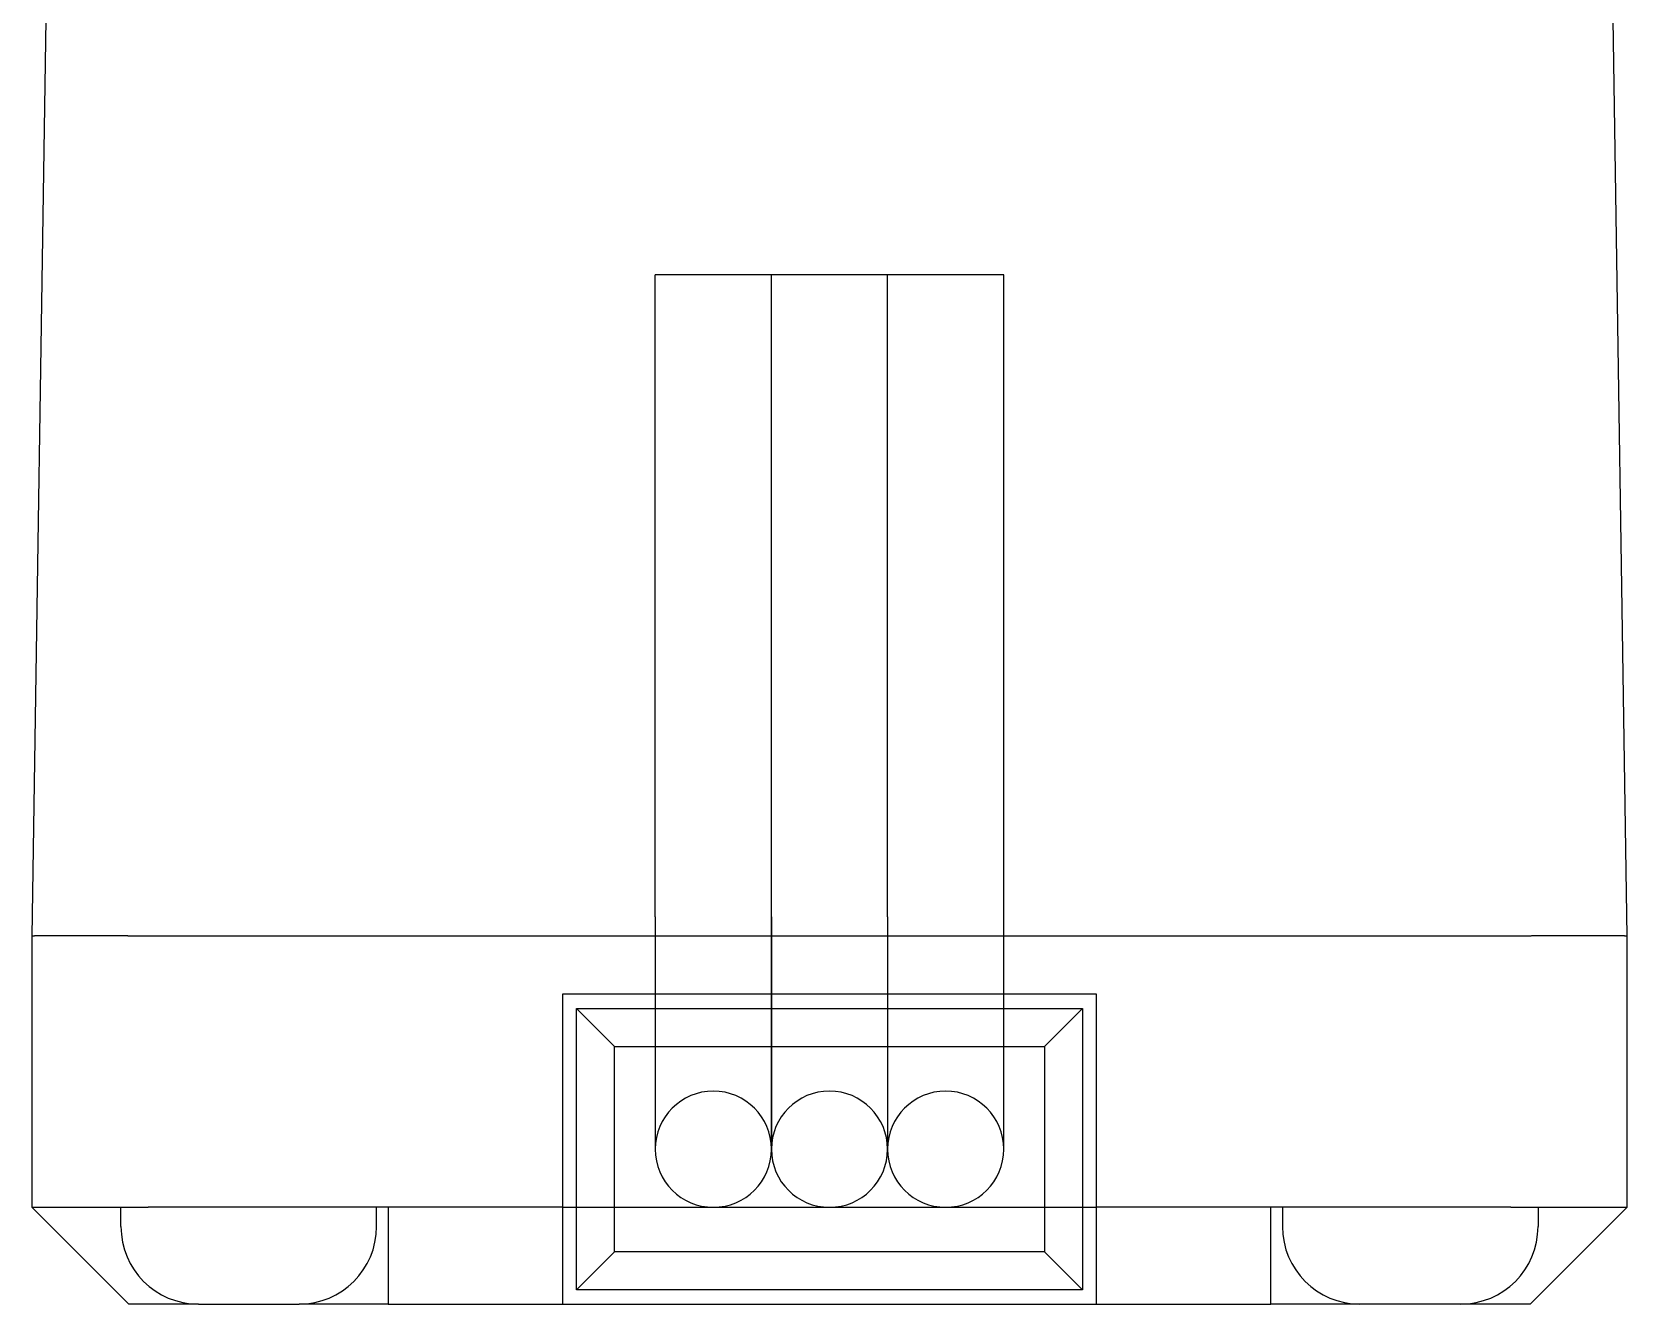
# Model space of a CAD drawing. Extents: x 3.27 to 9.48, y 3.29 to 7.63.
# Drawn here: x 6.828 to 7.639, y 3.293 to 3.94 of the extents above; entities that cross this region are included whole.
import ezdxf

# ---------------------------------------------------------------- set-up
doc = ezdxf.new("R2010")
doc.units = 0
doc.layers.add('HIDDEN_EDGES_ANSI_', color=7, linetype='CONTINUOUS')
doc.layers.add('VISIBLE_EDGES_ANSI_', color=7, linetype='CONTINUOUS')

msp = doc.modelspace()

# ---------------------------------------------------------------- linework, layer by layer
at = {"layer": 'HIDDEN_EDGES_ANSI_'}
for p, q in [((7.32227, 3.48024), (7.1451, 3.48024)), ((7.32227, 3.45071), (7.1451, 3.45071)), ((7.1451, 3.44346), (7.32227, 3.44346)), ((7.1451, 3.42413), (7.32227, 3.42413)), ((7.09786, 3.34245), (7.36951, 3.34245))]:
    msp.add_line(p, q, dxfattribs=at)
for centre in [(7.17463, 3.37197), (7.23368, 3.37197), (7.29274, 3.37197)]:
    msp.add_arc(centre, 0.02953, 0, 180, dxfattribs=at)
at = {"layer": 'VISIBLE_EDGES_ANSI_'}
for p, q in [((6.83998, 4.2578), (6.82817, 3.48024)), ((7.63919, 3.48024), (7.62738, 4.2578)), ((7.20416, 3.81637), (7.1451, 3.81637)), ((7.1451, 3.49008), (7.1451, 3.81637)), ((7.20416, 3.49008), (7.20416, 3.81637)), ((7.26321, 3.81637), (7.20416, 3.81637)), ((7.20416, 3.49008), (7.20416, 3.81637)), ((7.26321, 3.49008), (7.26321, 3.81637)), ((7.32227, 3.81637), (7.26321, 3.81637)), ((7.26321, 3.49008), (7.26321, 3.81637)), ((7.32227, 3.49008), (7.32227, 3.81637)), ((7.1451, 3.49008), (7.1451, 3.37197)), ((7.20416, 3.49008), (7.20416, 3.37197)), ((7.20416, 3.37197), (7.20416, 3.49008)), ((7.26321, 3.49008), (7.26321, 3.37197)), ((7.26321, 3.49008), (7.26321, 3.37197)), ((7.32227, 3.37197), (7.32227, 3.49008)), ((6.82817, 3.48024), (6.82817, 3.34245)), ((6.88723, 3.48024), (6.88722, 3.48024)), ((7.1451, 3.48024), (6.88723, 3.48024)), ((7.58014, 3.48024), (7.32227, 3.48024)), ((7.58015, 3.48024), (7.58014, 3.48024)), ((7.63919, 3.34245), (7.63919, 3.48024)), ((7.09786, 3.45071), (7.09786, 3.29323)), ((7.1451, 3.45071), (7.09786, 3.45071)), ((7.36951, 3.45071), (7.32227, 3.45071)), ((7.36951, 3.29323), (7.36951, 3.45071)), ((7.10511, 3.44346), (7.1451, 3.44346)), ((7.10511, 3.44346), (7.12444, 3.42413)), ((7.10511, 3.30049), (7.10511, 3.44346)), ((7.32227, 3.44346), (7.36226, 3.44346)), ((7.36226, 3.44346), (7.34292, 3.42413)), ((7.36226, 3.44346), (7.36226, 3.30049)), ((7.12444, 3.42413), (7.1451, 3.42413)), ((7.12444, 3.31982), (7.12444, 3.42413)), ((7.32227, 3.42413), (7.34292, 3.42413)), ((7.34292, 3.42413), (7.34292, 3.31982)), ((6.87738, 3.29323), (6.82817, 3.34245)), ((6.82817, 3.34245), (6.88723, 3.34245)), ((6.87345, 3.3326), (6.87345, 3.34245)), ((7.00927, 3.34245), (6.88723, 3.34245)), ((7.00337, 3.3326), (7.00337, 3.34245)), ((7.09786, 3.34245), (7.00927, 3.34245)), ((7.00927, 3.34245), (7.00927, 3.29323)), ((7.45809, 3.34245), (7.36951, 3.34245)), ((7.45809, 3.29323), (7.45809, 3.34245)), ((7.58014, 3.34245), (7.45809, 3.34245)), ((7.464, 3.34245), (7.464, 3.3326)), ((7.58014, 3.34245), (7.63919, 3.34245)), ((7.63919, 3.34245), (7.58998, 3.29323)), ((7.59392, 3.34245), (7.59392, 3.3326)), ((7.10511, 3.30049), (7.12444, 3.31982)), ((7.34292, 3.31982), (7.12444, 3.31982)), ((7.36226, 3.30049), (7.34292, 3.31982)), ((6.91282, 3.29323), (6.87738, 3.29323)), ((6.91282, 3.29323), (6.964, 3.29323)), ((7.00927, 3.29323), (6.964, 3.29323)), ((7.00927, 3.29323), (7.09786, 3.29323)), ((7.09786, 3.29323), (7.36951, 3.29323)), ((7.36226, 3.30049), (7.10511, 3.30049)), ((7.36951, 3.29323), (7.45809, 3.29323)), ((7.50337, 3.29323), (7.45809, 3.29323)), ((7.55455, 3.29323), (7.50337, 3.29323)), ((7.58998, 3.29323), (7.55455, 3.29323))]:
    msp.add_line(p, q, dxfattribs=at)
for points in [[(6.88722, 3.48024, 0), (6.88697, 3.48024, 0), (6.88673, 3.48025, 0), (6.88649, 3.48025, 0), (6.88625, 3.48025, 0), (6.886, 3.48025, 0), (6.88576, 3.48026, 0), (6.88552, 3.48026, 0), (6.88528, 3.48026, 0), (6.88503, 3.48026, 0), (6.88479, 3.48026, 0), (6.88455, 3.48027, 0), (6.88431, 3.48027, 0), (6.88407, 3.48027, 0), (6.88382, 3.48027, 0), (6.88358, 3.48027, 0), (6.88334, 3.48028, 0), (6.8831, 3.48028, 0), (6.88286, 3.48028, 0), (6.88262, 3.48028, 0), (6.88237, 3.48028, 0), (6.88213, 3.48029, 0), (6.88189, 3.48029, 0), (6.88165, 3.48029, 0), (6.88141, 3.48029, 0), (6.88117, 3.48029, 0), (6.88093, 3.4803, 0), (6.88069, 3.4803, 0), (6.88045, 3.4803, 0), (6.88021, 3.4803, 0), (6.87997, 3.4803, 0), (6.87973, 3.4803, 0), (6.87949, 3.48031, 0), (6.87925, 3.48031, 0), (6.87901, 3.48031, 0), (6.87877, 3.48031, 0), (6.87853, 3.48031, 0), (6.87829, 3.48032, 0), (6.87805, 3.48032, 0), (6.87781, 3.48032, 0), (6.87758, 3.48032, 0), (6.87734, 3.48032, 0), (6.8771, 3.48032, 0), (6.87686, 3.48033, 0), (6.87662, 3.48033, 0), (6.87639, 3.48033, 0), (6.87615, 3.48033, 0), (6.87591, 3.48033, 0), (6.87567, 3.48033, 0), (6.87544, 3.48034, 0), (6.8752, 3.48034, 0), (6.87496, 3.48034, 0), (6.87473, 3.48034, 0), (6.87449, 3.48034, 0), (6.87426, 3.48034, 0), (6.87402, 3.48035, 0), (6.87379, 3.48035, 0), (6.87355, 3.48035, 0), (6.87332, 3.48035, 0), (6.87308, 3.48035, 0), (6.87285, 3.48035, 0), (6.87261, 3.48035, 0), (6.87238, 3.48036, 0), (6.87214, 3.48036, 0), (6.87191, 3.48036, 0), (6.87168, 3.48036, 0), (6.87144, 3.48036, 0), (6.87121, 3.48036, 0), (6.87098, 3.48036, 0), (6.87075, 3.48037, 0), (6.87051, 3.48037, 0), (6.87028, 3.48037, 0), (6.87005, 3.48037, 0), (6.86982, 3.48037, 0), (6.86959, 3.48037, 0), (6.86936, 3.48037, 0), (6.86913, 3.48038, 0), (6.8689, 3.48038, 0), (6.86867, 3.48038, 0), (6.86844, 3.48038, 0), (6.86821, 3.48038, 0), (6.86798, 3.48038, 0), (6.86775, 3.48038, 0), (6.86752, 3.48038, 0), (6.86729, 3.48039, 0), (6.86706, 3.48039, 0), (6.86684, 3.48039, 0), (6.86661, 3.48039, 0), (6.86638, 3.48039, 0), (6.86616, 3.48039, 0), (6.86593, 3.48039, 0), (6.8657, 3.48039, 0), (6.86548, 3.48039, 0), (6.86525, 3.4804, 0), (6.86503, 3.4804, 0), (6.8648, 3.4804, 0), (6.86458, 3.4804, 0), (6.86435, 3.4804, 0), (6.86413, 3.4804, 0), (6.86391, 3.4804, 0), (6.86368, 3.4804, 0), (6.86346, 3.4804, 0), (6.86324, 3.48041, 0), (6.86302, 3.48041, 0), (6.8628, 3.48041, 0), (6.86258, 3.48041, 0), (6.86236, 3.48041, 0), (6.86214, 3.48041, 0), (6.86192, 3.48041, 0), (6.8617, 3.48041, 0), (6.86148, 3.48041, 0), (6.86126, 3.48041, 0), (6.86105, 3.48041, 0), (6.86083, 3.48042, 0), (6.86061, 3.48042, 0), (6.8604, 3.48042, 0), (6.86018, 3.48042, 0), (6.85997, 3.48042, 0), (6.85975, 3.48042, 0), (6.85954, 3.48042, 0), (6.85933, 3.48042, 0), (6.85911, 3.48042, 0), (6.8589, 3.48042, 0), (6.85869, 3.48042, 0), (6.85848, 3.48042, 0), (6.85827, 3.48042, 0), (6.85806, 3.48043, 0), (6.85785, 3.48043, 0), (6.85764, 3.48043, 0), (6.85743, 3.48043, 0), (6.85722, 3.48043, 0), (6.85701, 3.48043, 0), (6.8568, 3.48043, 0), (6.8566, 3.48043, 0), (6.85639, 3.48043, 0), (6.85618, 3.48043, 0), (6.85598, 3.48043, 0), (6.85577, 3.48043, 0), (6.85557, 3.48043, 0), (6.85537, 3.48043, 0), (6.85516, 3.48043, 0), (6.85496, 3.48043, 0), (6.85476, 3.48043, 0), (6.85456, 3.48044, 0), (6.85436, 3.48044, 0), (6.85416, 3.48044, 0), (6.85396, 3.48044, 0), (6.85376, 3.48044, 0), (6.85356, 3.48044, 0), (6.85336, 3.48044, 0), (6.85316, 3.48044, 0), (6.85296, 3.48044, 0), (6.85277, 3.48044, 0), (6.85257, 3.48044, 0), (6.85238, 3.48044, 0), (6.85218, 3.48044, 0), (6.85199, 3.48044, 0), (6.85179, 3.48044, 0), (6.8516, 3.48044, 0), (6.85141, 3.48044, 0), (6.85122, 3.48044, 0), (6.85102, 3.48044, 0), (6.85083, 3.48044, 0), (6.85064, 3.48044, 0), (6.85045, 3.48044, 0), (6.85027, 3.48044, 0), (6.85008, 3.48044, 0), (6.84989, 3.48044, 0), (6.8497, 3.48044, 0), (6.84952, 3.48044, 0), (6.84933, 3.48044, 0), (6.84914, 3.48044, 0), (6.84896, 3.48044, 0), (6.84878, 3.48044, 0), (6.84859, 3.48044, 0), (6.84841, 3.48044, 0), (6.84823, 3.48044, 0), (6.84805, 3.48044, 0), (6.84786, 3.48044, 0), (6.84768, 3.48044, 0), (6.8475, 3.48044, 0), (6.84733, 3.48045, 0), (6.84715, 3.48045, 0), (6.84697, 3.48045, 0), (6.84679, 3.48045, 0), (6.84662, 3.48045, 0), (6.84644, 3.48045, 0), (6.84627, 3.48044, 0), (6.84609, 3.48044, 0), (6.84592, 3.48044, 0), (6.84574, 3.48044, 0), (6.84557, 3.48044, 0), (6.8454, 3.48044, 0), (6.84523, 3.48044, 0), (6.84506, 3.48044, 0), (6.84489, 3.48044, 0), (6.84472, 3.48044, 0), (6.84455, 3.48044, 0), (6.84438, 3.48044, 0), (6.84422, 3.48044, 0), (6.84405, 3.48044, 0), (6.84389, 3.48044, 0), (6.84372, 3.48044, 0), (6.84356, 3.48044, 0), (6.8434, 3.48044, 0), (6.84324, 3.48044, 0), (6.84307, 3.48044, 0), (6.84291, 3.48044, 0), (6.84275, 3.48044, 0), (6.8426, 3.48044, 0), (6.84244, 3.48044, 0), (6.84228, 3.48044, 0), (6.84212, 3.48044, 0), (6.84197, 3.48044, 0), (6.84181, 3.48044, 0), (6.84166, 3.48044, 0), (6.8415, 3.48044, 0), (6.84135, 3.48044, 0), (6.8412, 3.48044, 0), (6.84105, 3.48044, 0), (6.8409, 3.48044, 0), (6.84075, 3.48044, 0), (6.8406, 3.48044, 0), (6.84045, 3.48044, 0), (6.84031, 3.48044, 0), (6.84016, 3.48043, 0), (6.84001, 3.48043, 0), (6.83987, 3.48043, 0), (6.83972, 3.48043, 0), (6.83958, 3.48043, 0), (6.83944, 3.48043, 0), (6.8393, 3.48043, 0), (6.83916, 3.48043, 0), (6.83902, 3.48043, 0), (6.83888, 3.48043, 0), (6.83874, 3.48043, 0), (6.8386, 3.48043, 0), (6.83846, 3.48043, 0), (6.83833, 3.48043, 0), (6.83819, 3.48043, 0), (6.83806, 3.48043, 0), (6.83793, 3.48043, 0), (6.83779, 3.48043, 0), (6.83766, 3.48042, 0), (6.83753, 3.48042, 0), (6.8374, 3.48042, 0), (6.83727, 3.48042, 0), (6.83714, 3.48042, 0), (6.83701, 3.48042, 0), (6.83689, 3.48042, 0), (6.83676, 3.48042, 0), (6.83664, 3.48042, 0), (6.83651, 3.48042, 0), (6.83639, 3.48042, 0), (6.83627, 3.48042, 0), (6.83614, 3.48042, 0), (6.83602, 3.48041, 0), (6.8359, 3.48041, 0), (6.83578, 3.48041, 0), (6.83567, 3.48041, 0), (6.83555, 3.48041, 0), (6.83543, 3.48041, 0), (6.83532, 3.48041, 0), (6.8352, 3.48041, 0), (6.83509, 3.48041, 0), (6.83497, 3.48041, 0), (6.83486, 3.48041, 0), (6.83475, 3.48041, 0), (6.83464, 3.4804, 0), (6.83453, 3.4804, 0), (6.83442, 3.4804, 0), (6.83431, 3.4804, 0), (6.83421, 3.4804, 0), (6.8341, 3.4804, 0), (6.83399, 3.4804, 0), (6.83389, 3.4804, 0), (6.83379, 3.4804, 0), (6.83368, 3.4804, 0), (6.83358, 3.48039, 0), (6.83348, 3.48039, 0), (6.83338, 3.48039, 0), (6.83328, 3.48039, 0), (6.83318, 3.48039, 0), (6.83309, 3.48039, 0), (6.83299, 3.48039, 0), (6.83289, 3.48039, 0), (6.8328, 3.48039, 0), (6.83271, 3.48038, 0), (6.83261, 3.48038, 0), (6.83252, 3.48038, 0), (6.83243, 3.48038, 0), (6.83234, 3.48038, 0), (6.83225, 3.48038, 0), (6.83216, 3.48038, 0), (6.83208, 3.48038, 0), (6.83199, 3.48038, 0), (6.8319, 3.48037, 0), (6.83182, 3.48037, 0), (6.83174, 3.48037, 0), (6.83165, 3.48037, 0), (6.83157, 3.48037, 0), (6.83149, 3.48037, 0), (6.83141, 3.48037, 0), (6.83133, 3.48037, 0), (6.83126, 3.48036, 0), (6.83118, 3.48036, 0), (6.8311, 3.48036, 0), (6.83103, 3.48036, 0), (6.83095, 3.48036, 0), (6.83088, 3.48036, 0), (6.83081, 3.48036, 0), (6.83074, 3.48035, 0), (6.83067, 3.48035, 0), (6.8306, 3.48035, 0), (6.83053, 3.48035, 0), (6.83046, 3.48035, 0), (6.8304, 3.48035, 0), (6.83033, 3.48035, 0), (6.83027, 3.48035, 0), (6.8302, 3.48034, 0), (6.83014, 3.48034, 0), (6.83008, 3.48034, 0), (6.83002, 3.48034, 0), (6.82996, 3.48034, 0), (6.8299, 3.48034, 0), (6.82984, 3.48034, 0), (6.82978, 3.48033, 0), (6.82973, 3.48033, 0), (6.82967, 3.48033, 0), (6.82962, 3.48033, 0), (6.82957, 3.48033, 0), (6.82951, 3.48033, 0), (6.82946, 3.48033, 0), (6.82941, 3.48032, 0), (6.82936, 3.48032, 0), (6.82932, 3.48032, 0), (6.82927, 3.48032, 0), (6.82922, 3.48032, 0), (6.82918, 3.48032, 0), (6.82913, 3.48031, 0), (6.82909, 3.48031, 0), (6.82905, 3.48031, 0), (6.82901, 3.48031, 0), (6.82897, 3.48031, 0), (6.82893, 3.48031, 0), (6.82889, 3.48031, 0), (6.82885, 3.4803, 0), (6.82882, 3.4803, 0), (6.82878, 3.4803, 0), (6.82875, 3.4803, 0), (6.82871, 3.4803, 0), (6.82868, 3.4803, 0), (6.82865, 3.48029, 0), (6.82862, 3.48029, 0), (6.82859, 3.48029, 0), (6.82856, 3.48029, 0), (6.82853, 3.48029, 0), (6.82851, 3.48029, 0), (6.82848, 3.48028, 0), (6.82846, 3.48028, 0), (6.82844, 3.48028, 0), (6.82841, 3.48028, 0), (6.82839, 3.48028, 0), (6.82837, 3.48028, 0), (6.82835, 3.48027, 0), (6.82833, 3.48027, 0), (6.82832, 3.48027, 0), (6.8283, 3.48027, 0), (6.82828, 3.48027, 0), (6.82827, 3.48027, 0), (6.82826, 3.48026, 0), (6.82824, 3.48026, 0), (6.82823, 3.48026, 0), (6.82822, 3.48026, 0), (6.82821, 3.48026, 0), (6.8282, 3.48026, 0), (6.8282, 3.48025, 0), (6.82819, 3.48025, 0), (6.82818, 3.48025, 0), (6.82818, 3.48025, 0), (6.82818, 3.48025, 0), (6.82817, 3.48025, 0), (6.82817, 3.48024, 0), (6.82817, 3.48024, 0)], [(7.63919, 3.48024, 0), (7.63919, 3.48024, 0), (7.63919, 3.48025, 0), (7.63919, 3.48025, 0), (7.63919, 3.48025, 0), (7.63918, 3.48025, 0), (7.63918, 3.48025, 0), (7.63917, 3.48025, 0), (7.63916, 3.48026, 0), (7.63915, 3.48026, 0), (7.63914, 3.48026, 0), (7.63913, 3.48026, 0), (7.63912, 3.48026, 0), (7.63911, 3.48026, 0), (7.6391, 3.48027, 0), (7.63908, 3.48027, 0), (7.63907, 3.48027, 0), (7.63905, 3.48027, 0), (7.63903, 3.48027, 0), (7.63901, 3.48027, 0), (7.639, 3.48028, 0), (7.63898, 3.48028, 0), (7.63895, 3.48028, 0), (7.63893, 3.48028, 0), (7.63891, 3.48028, 0), (7.63888, 3.48028, 0), (7.63886, 3.48029, 0), (7.63883, 3.48029, 0), (7.6388, 3.48029, 0), (7.63878, 3.48029, 0), (7.63875, 3.48029, 0), (7.63872, 3.48029, 0), (7.63869, 3.4803, 0), (7.63865, 3.4803, 0), (7.63862, 3.4803, 0), (7.63859, 3.4803, 0), (7.63855, 3.4803, 0), (7.63852, 3.4803, 0), (7.63848, 3.4803, 0), (7.63844, 3.48031, 0), (7.6384, 3.48031, 0), (7.63836, 3.48031, 0), (7.63832, 3.48031, 0), (7.63828, 3.48031, 0), (7.63824, 3.48031, 0), (7.63819, 3.48032, 0), (7.63815, 3.48032, 0), (7.6381, 3.48032, 0), (7.63805, 3.48032, 0), (7.63801, 3.48032, 0), (7.63796, 3.48032, 0), (7.63791, 3.48032, 0), (7.63786, 3.48033, 0), (7.63781, 3.48033, 0), (7.63775, 3.48033, 0), (7.6377, 3.48033, 0), (7.63765, 3.48033, 0), (7.63759, 3.48033, 0), (7.63753, 3.48034, 0), (7.63748, 3.48034, 0), (7.63742, 3.48034, 0), (7.63736, 3.48034, 0), (7.6373, 3.48034, 0), (7.63724, 3.48034, 0), (7.63717, 3.48034, 0), (7.63711, 3.48035, 0), (7.63705, 3.48035, 0), (7.63698, 3.48035, 0), (7.63692, 3.48035, 0), (7.63685, 3.48035, 0), (7.63678, 3.48035, 0), (7.63671, 3.48035, 0), (7.63664, 3.48035, 0), (7.63657, 3.48036, 0), (7.6365, 3.48036, 0), (7.63643, 3.48036, 0), (7.63635, 3.48036, 0), (7.63628, 3.48036, 0), (7.6362, 3.48036, 0), (7.63613, 3.48036, 0), (7.63605, 3.48037, 0), (7.63597, 3.48037, 0), (7.63589, 3.48037, 0), (7.63581, 3.48037, 0), (7.63573, 3.48037, 0), (7.63565, 3.48037, 0), (7.63556, 3.48037, 0), (7.63548, 3.48037, 0), (7.6354, 3.48037, 0), (7.63531, 3.48038, 0), (7.63522, 3.48038, 0), (7.63513, 3.48038, 0), (7.63505, 3.48038, 0), (7.63496, 3.48038, 0), (7.63486, 3.48038, 0), (7.63477, 3.48038, 0), (7.63468, 3.48038, 0), (7.63459, 3.48039, 0), (7.63449, 3.48039, 0), (7.6344, 3.48039, 0), (7.6343, 3.48039, 0), (7.6342, 3.48039, 0), (7.63411, 3.48039, 0), (7.63401, 3.48039, 0), (7.63391, 3.48039, 0), (7.63381, 3.48039, 0), (7.6337, 3.4804, 0), (7.6336, 3.4804, 0), (7.6335, 3.4804, 0), (7.63339, 3.4804, 0), (7.63329, 3.4804, 0), (7.63318, 3.4804, 0), (7.63308, 3.4804, 0), (7.63297, 3.4804, 0), (7.63286, 3.4804, 0), (7.63275, 3.4804, 0), (7.63264, 3.4804, 0), (7.63253, 3.48041, 0), (7.63242, 3.48041, 0), (7.6323, 3.48041, 0), (7.63219, 3.48041, 0), (7.63208, 3.48041, 0), (7.63196, 3.48041, 0), (7.63184, 3.48041, 0), (7.63173, 3.48041, 0), (7.63161, 3.48041, 0), (7.63149, 3.48041, 0), (7.63137, 3.48041, 0), (7.63125, 3.48042, 0), (7.63113, 3.48042, 0), (7.631, 3.48042, 0), (7.63088, 3.48042, 0), (7.63076, 3.48042, 0), (7.63063, 3.48042, 0), (7.63051, 3.48042, 0), (7.63038, 3.48042, 0), (7.63025, 3.48042, 0), (7.63012, 3.48042, 0), (7.63, 3.48042, 0), (7.62987, 3.48042, 0), (7.62973, 3.48042, 0), (7.6296, 3.48042, 0), (7.62947, 3.48043, 0), (7.62934, 3.48043, 0), (7.6292, 3.48043, 0), (7.62907, 3.48043, 0), (7.62893, 3.48043, 0), (7.6288, 3.48043, 0), (7.62866, 3.48043, 0), (7.62852, 3.48043, 0), (7.62838, 3.48043, 0), (7.62824, 3.48043, 0), (7.6281, 3.48043, 0), (7.62796, 3.48043, 0), (7.62782, 3.48043, 0), (7.62767, 3.48043, 0), (7.62753, 3.48043, 0), (7.62739, 3.48043, 0), (7.62724, 3.48043, 0), (7.62709, 3.48044, 0), (7.62695, 3.48044, 0), (7.6268, 3.48044, 0), (7.62665, 3.48044, 0), (7.6265, 3.48044, 0), (7.62635, 3.48044, 0), (7.6262, 3.48044, 0), (7.62605, 3.48044, 0), (7.6259, 3.48044, 0), (7.62574, 3.48044, 0), (7.62559, 3.48044, 0), (7.62543, 3.48044, 0), (7.62528, 3.48044, 0), (7.62512, 3.48044, 0), (7.62496, 3.48044, 0), (7.62481, 3.48044, 0), (7.62465, 3.48044, 0), (7.62449, 3.48044, 0), (7.62433, 3.48044, 0), (7.62417, 3.48044, 0), (7.624, 3.48044, 0), (7.62384, 3.48044, 0), (7.62368, 3.48044, 0), (7.62351, 3.48044, 0), (7.62335, 3.48044, 0), (7.62318, 3.48044, 0), (7.62302, 3.48044, 0), (7.62285, 3.48044, 0), (7.62268, 3.48044, 0), (7.62251, 3.48044, 0), (7.62234, 3.48044, 0), (7.62217, 3.48044, 0), (7.622, 3.48044, 0), (7.62183, 3.48044, 0), (7.62166, 3.48044, 0), (7.62149, 3.48044, 0), (7.62131, 3.48044, 0), (7.62114, 3.48044, 0), (7.62096, 3.48045, 0), (7.62079, 3.48045, 0), (7.62061, 3.48045, 0), (7.62044, 3.48045, 0), (7.62026, 3.48045, 0), (7.62008, 3.48045, 0), (7.6199, 3.48044, 0), (7.61972, 3.48044, 0), (7.61954, 3.48044, 0), (7.61936, 3.48044, 0), (7.61918, 3.48044, 0), (7.619, 3.48044, 0), (7.61882, 3.48044, 0), (7.61863, 3.48044, 0), (7.61845, 3.48044, 0), (7.61826, 3.48044, 0), (7.61808, 3.48044, 0), (7.61789, 3.48044, 0), (7.61771, 3.48044, 0), (7.61752, 3.48044, 0), (7.61733, 3.48044, 0), (7.61714, 3.48044, 0), (7.61695, 3.48044, 0), (7.61677, 3.48044, 0), (7.61658, 3.48044, 0), (7.61639, 3.48044, 0), (7.61619, 3.48044, 0), (7.616, 3.48044, 0), (7.61581, 3.48044, 0), (7.61562, 3.48044, 0), (7.61542, 3.48044, 0), (7.61523, 3.48044, 0), (7.61503, 3.48044, 0), (7.61484, 3.48044, 0), (7.61464, 3.48044, 0), (7.61445, 3.48044, 0), (7.61425, 3.48044, 0), (7.61405, 3.48044, 0), (7.61385, 3.48044, 0), (7.61366, 3.48044, 0), (7.61346, 3.48044, 0), (7.61326, 3.48044, 0), (7.61306, 3.48044, 0), (7.61286, 3.48044, 0), (7.61265, 3.48043, 0), (7.61245, 3.48043, 0), (7.61225, 3.48043, 0), (7.61205, 3.48043, 0), (7.61184, 3.48043, 0), (7.61164, 3.48043, 0), (7.61143, 3.48043, 0), (7.61123, 3.48043, 0), (7.61102, 3.48043, 0), (7.61082, 3.48043, 0), (7.61061, 3.48043, 0), (7.6104, 3.48043, 0), (7.61019, 3.48043, 0), (7.60999, 3.48043, 0), (7.60978, 3.48043, 0), (7.60957, 3.48043, 0), (7.60936, 3.48043, 0), (7.60915, 3.48042, 0), (7.60894, 3.48042, 0), (7.60873, 3.48042, 0), (7.60851, 3.48042, 0), (7.6083, 3.48042, 0), (7.60809, 3.48042, 0), (7.60787, 3.48042, 0), (7.60766, 3.48042, 0), (7.60745, 3.48042, 0), (7.60723, 3.48042, 0), (7.60702, 3.48042, 0), (7.6068, 3.48042, 0), (7.60658, 3.48042, 0), (7.60637, 3.48041, 0), (7.60615, 3.48041, 0), (7.60593, 3.48041, 0), (7.60571, 3.48041, 0), (7.6055, 3.48041, 0), (7.60528, 3.48041, 0), (7.60506, 3.48041, 0), (7.60484, 3.48041, 0), (7.60462, 3.48041, 0), (7.6044, 3.48041, 0), (7.60417, 3.48041, 0), (7.60395, 3.4804, 0), (7.60373, 3.4804, 0), (7.60351, 3.4804, 0), (7.60328, 3.4804, 0), (7.60306, 3.4804, 0), (7.60284, 3.4804, 0), (7.60261, 3.4804, 0), (7.60239, 3.4804, 0), (7.60216, 3.4804, 0), (7.60194, 3.48039, 0), (7.60171, 3.48039, 0), (7.60149, 3.48039, 0), (7.60126, 3.48039, 0), (7.60103, 3.48039, 0), (7.60081, 3.48039, 0), (7.60058, 3.48039, 0), (7.60035, 3.48039, 0), (7.60012, 3.48039, 0), (7.59989, 3.48038, 0), (7.59967, 3.48038, 0), (7.59944, 3.48038, 0), (7.59921, 3.48038, 0), (7.59898, 3.48038, 0), (7.59875, 3.48038, 0), (7.59852, 3.48038, 0), (7.59829, 3.48038, 0), (7.59806, 3.48037, 0), (7.59782, 3.48037, 0), (7.59759, 3.48037, 0), (7.59736, 3.48037, 0), (7.59713, 3.48037, 0), (7.5969, 3.48037, 0), (7.59666, 3.48037, 0), (7.59643, 3.48036, 0), (7.5962, 3.48036, 0), (7.59596, 3.48036, 0), (7.59573, 3.48036, 0), (7.5955, 3.48036, 0), (7.59526, 3.48036, 0), (7.59503, 3.48036, 0), (7.59479, 3.48035, 0), (7.59456, 3.48035, 0), (7.59432, 3.48035, 0), (7.59409, 3.48035, 0), (7.59385, 3.48035, 0), (7.59361, 3.48035, 0), (7.59338, 3.48035, 0), (7.59314, 3.48034, 0), (7.59291, 3.48034, 0), (7.59267, 3.48034, 0), (7.59243, 3.48034, 0), (7.59219, 3.48034, 0), (7.59196, 3.48034, 0), (7.59172, 3.48033, 0), (7.59148, 3.48033, 0), (7.59124, 3.48033, 0), (7.591, 3.48033, 0), (7.59076, 3.48033, 0), (7.59053, 3.48033, 0), (7.59029, 3.48032, 0), (7.59005, 3.48032, 0), (7.58981, 3.48032, 0), (7.58957, 3.48032, 0), (7.58933, 3.48032, 0), (7.58909, 3.48032, 0), (7.58885, 3.48031, 0), (7.58861, 3.48031, 0), (7.58837, 3.48031, 0), (7.58813, 3.48031, 0), (7.58789, 3.48031, 0), (7.58765, 3.4803, 0), (7.58741, 3.4803, 0), (7.58717, 3.4803, 0), (7.58693, 3.4803, 0), (7.58669, 3.4803, 0), (7.58644, 3.4803, 0), (7.5862, 3.48029, 0), (7.58596, 3.48029, 0), (7.58572, 3.48029, 0), (7.58548, 3.48029, 0), (7.58524, 3.48029, 0), (7.585, 3.48028, 0), (7.58475, 3.48028, 0), (7.58451, 3.48028, 0), (7.58427, 3.48028, 0), (7.58403, 3.48028, 0), (7.58379, 3.48027, 0), (7.58354, 3.48027, 0), (7.5833, 3.48027, 0), (7.58306, 3.48027, 0), (7.58282, 3.48027, 0), (7.58258, 3.48026, 0), (7.58233, 3.48026, 0), (7.58209, 3.48026, 0), (7.58185, 3.48026, 0), (7.58161, 3.48026, 0), (7.58136, 3.48025, 0), (7.58112, 3.48025, 0), (7.58088, 3.48025, 0), (7.58064, 3.48025, 0), (7.58039, 3.48024, 0), (7.58015, 3.48024, 0)]]:
    msp.add_polyline3d(points, dxfattribs=at)
for centre, radius, start, end in [((7.17463, 3.37197), 0.02953, 180, 0), ((7.23368, 3.37197), 0.02953, 180, 0), ((7.29274, 3.37197), 0.02953, 180, 0), ((6.91282, 3.3326), 0.03937, 180, 270), ((6.964, 3.3326), 0.03937, 270, 0), ((7.50337, 3.3326), 0.03937, 180, 270), ((7.55455, 3.3326), 0.03937, 270, 0)]:
    msp.add_arc(centre, radius, start, end, dxfattribs=at)

doc.saveas('drawing.dxf')
